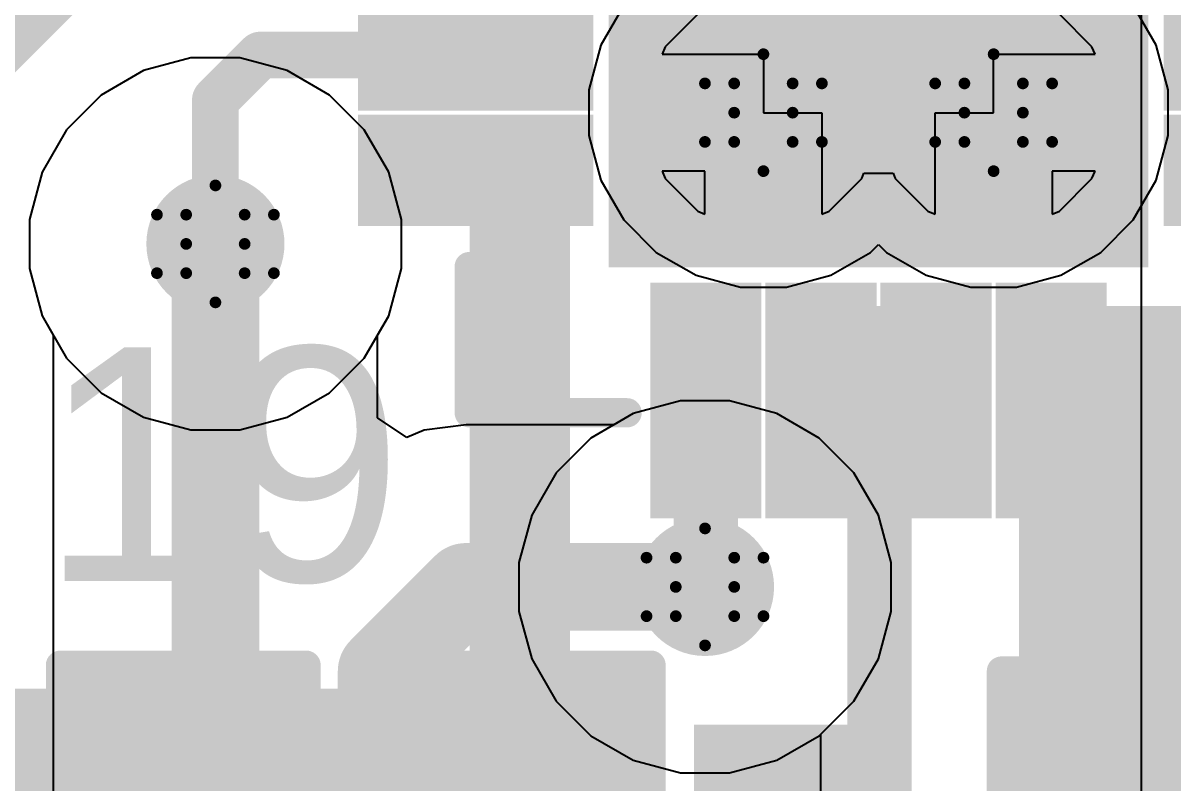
# Model space of a CAD drawing. Header units: inches. Extents: x -3 to 5437, y -3 to 5435.
# Drawn here: x 53.349 to 58.344, y 13.933 to 17.233 of the extents above; entities that cross this region are included whole.
import ezdxf

# ---------------------------------------------------------------- set-up
doc = ezdxf.new("R2010")
doc.units = ezdxf.units.IN
for name, color, linetype in [('Bottom Layer', 5, 'Continuous'), ('Bottom Solder', 6, 'Continuous'), ('Drill Drawing', 1, 'Continuous'), ('GND', 16, 'Continuous'), ('Multi-Layer', 9, 'Continuous'), ('Pad Holes', 156, 'Continuous'), ('PWR', 76, 'Continuous'), ('Top Layer', 1, 'Continuous'), ('Top Overlay', 2, 'Continuous'), ('Top Paste', 8, 'Continuous'), ('Top Solder', 216, 'Continuous'), ('Via Holes', 16, 'Continuous')]:
    doc.layers.add(name, color=color, linetype=linetype)
doc.styles.add('Arial', font='', dxfattribs={"height": 0.2})
doc.styles.get('Arial').set_extended_font_data('Arial')

# ---------------------------------------------------------------- blocks, each defined once
blk = doc.blocks.new('RES_0603_157')
at = {"layer": 'Top Layer'}
for points in [[(-0.381, 0.4445), (-0.381, -0.4445), (-1.143, -0.4445), (-1.143, 0.4445)], [(1.143, 0.4445), (1.143, -0.4445), (0.381, -0.4445), (0.381, 0.4445)]]:
    blk.add_hatch(color=1, dxfattribs=at).paths.add_polyline_path(points)
at = {"layer": 'Top Paste'}
for points in [[(-0.381, 0.4445), (-0.381, -0.4445), (-1.143, -0.4445), (-1.143, 0.4445)], [(1.143, 0.4445), (1.143, -0.4445), (0.381, -0.4445), (0.381, 0.4445)]]:
    blk.add_hatch(color=8, dxfattribs=at).paths.add_polyline_path(points)
at = {"layer": 'Top Solder'}
for points in [[(-0.2794, 0.5461), (-0.2794, -0.5461), (-1.2446, -0.5461), (-1.2446, 0.5461)], [(1.2446, 0.5461), (1.2446, -0.5461), (0.2794, -0.5461), (0.2794, 0.5461)]]:
    blk.add_hatch(color=216, dxfattribs=at).paths.add_polyline_path(points)
at = {"layer": 'Top Overlay'}
for points in [[(1.2446, 0.5334, 0.127, 0.127, 0), (-1.2446, 0.5334, 0.127, 0.127, 0)], [(-1.2446, -0.5334, 0.127, 0.127, 0), (-1.2446, 0.5334, 0.127, 0.127, 0)], [(1.2446, -0.5334, 0.127, 0.127, 0), (1.2446, 0.5334, 0.127, 0.127, 0)], [(1.2446, -0.5334, 0.127, 0.127, 0), (-1.2446, -0.5334, 0.127, 0.127, 0)]]:
    blk.add_lwpolyline(points, format="xyseb", dxfattribs=at)
for points in [[(-1.27635, 0.5334, 0.0635, 0.0635, 1), (-1.21285, 0.5334, 0.0635, 0.0635, 1)], [(-1.27635, 0.5334, 0.0635, 0.0635, 1), (-1.21285, 0.5334, 0.0635, 0.0635, 1)], [(1.21285, 0.5334, 0.0635, 0.0635, 1), (1.27635, 0.5334, 0.0635, 0.0635, 1)], [(1.21285, 0.5334, 0.0635, 0.0635, 1), (1.27635, 0.5334, 0.0635, 0.0635, 1)], [(-1.27635, -0.5334, 0.0635, 0.0635, 1), (-1.21285, -0.5334, 0.0635, 0.0635, 1)], [(-1.27635, -0.5334, 0.0635, 0.0635, 1), (-1.21285, -0.5334, 0.0635, 0.0635, 1)], [(1.21285, -0.5334, 0.0635, 0.0635, 1), (1.27635, -0.5334, 0.0635, 0.0635, 1)], [(1.21285, -0.5334, 0.0635, 0.0635, 1), (1.27635, -0.5334, 0.0635, 0.0635, 1)]]:
    blk.add_lwpolyline(points, format="xyseb", close=True, dxfattribs=at)
blk = doc.blocks.new('RES_0603_158')
at = {"layer": 'Top Layer'}
for points in [[(-0.381, 0.4445), (-0.381, -0.4445), (-1.143, -0.4445), (-1.143, 0.4445)], [(1.143, 0.4445), (1.143, -0.4445), (0.381, -0.4445), (0.381, 0.4445)]]:
    blk.add_hatch(color=1, dxfattribs=at).paths.add_polyline_path(points)
at = {"layer": 'Top Paste'}
for points in [[(-0.381, 0.4445), (-0.381, -0.4445), (-1.143, -0.4445), (-1.143, 0.4445)], [(1.143, 0.4445), (1.143, -0.4445), (0.381, -0.4445), (0.381, 0.4445)]]:
    blk.add_hatch(color=8, dxfattribs=at).paths.add_polyline_path(points)
at = {"layer": 'Top Solder'}
for points in [[(-0.2794, 0.5461), (-0.2794, -0.5461), (-1.2446, -0.5461), (-1.2446, 0.5461)], [(1.2446, 0.5461), (1.2446, -0.5461), (0.2794, -0.5461), (0.2794, 0.5461)]]:
    blk.add_hatch(color=216, dxfattribs=at).paths.add_polyline_path(points)
at = {"layer": 'Top Overlay'}
for points in [[(-1.2446, -0.5334, 0.127, 0.127, 0), (-1.2446, 0.5334, 0.127, 0.127, 0)], [(1.2446, 0.5334, 0.127, 0.127, 0), (-1.2446, 0.5334, 0.127, 0.127, 0)], [(1.2446, -0.5334, 0.127, 0.127, 0), (1.2446, 0.5334, 0.127, 0.127, 0)], [(1.2446, -0.5334, 0.127, 0.127, 0), (-1.2446, -0.5334, 0.127, 0.127, 0)]]:
    blk.add_lwpolyline(points, format="xyseb", dxfattribs=at)
for points in [[(-1.27635, 0.5334, 0.0635, 0.0635, 1), (-1.21285, 0.5334, 0.0635, 0.0635, 1)], [(-1.27635, 0.5334, 0.0635, 0.0635, 1), (-1.21285, 0.5334, 0.0635, 0.0635, 1)], [(1.21285, 0.5334, 0.0635, 0.0635, 1), (1.27635, 0.5334, 0.0635, 0.0635, 1)], [(1.21285, 0.5334, 0.0635, 0.0635, 1), (1.27635, 0.5334, 0.0635, 0.0635, 1)], [(-1.27635, -0.5334, 0.0635, 0.0635, 1), (-1.21285, -0.5334, 0.0635, 0.0635, 1)], [(-1.27635, -0.5334, 0.0635, 0.0635, 1), (-1.21285, -0.5334, 0.0635, 0.0635, 1)], [(1.21285, -0.5334, 0.0635, 0.0635, 1), (1.27635, -0.5334, 0.0635, 0.0635, 1)], [(1.21285, -0.5334, 0.0635, 0.0635, 1), (1.27635, -0.5334, 0.0635, 0.0635, 1)]]:
    blk.add_lwpolyline(points, format="xyseb", close=True, dxfattribs=at)
blk = doc.blocks.new('QFN_16_EP_3_6_3_6__172')
at = {"layer": 'Bottom Layer'}
h = blk.add_hatch(color=5, dxfattribs=at)
edge = h.paths.add_edge_path()
edge.add_arc((-0.5, 0.5), 0.25, 0, 360)
h = blk.add_hatch(color=5, dxfattribs=at)
edge = h.paths.add_edge_path()
edge.add_arc((0.5, 0.5), 0.25, 0, 360)
h = blk.add_hatch(color=5, dxfattribs=at)
edge = h.paths.add_edge_path()
edge.add_arc((-0.5, -0.5), 0.25, 0, 360)
h = blk.add_hatch(color=5, dxfattribs=at)
edge = h.paths.add_edge_path()
edge.add_arc((0.5, -0.5), 0.25, 0, 360)
at = {"layer": 'Bottom Solder'}
h = blk.add_hatch(color=6, dxfattribs=at)
edge = h.paths.add_edge_path()
edge.add_arc((-0.5, 0.5), 0.3516, 0, 360)
h = blk.add_hatch(color=6, dxfattribs=at)
edge = h.paths.add_edge_path()
edge.add_arc((0.5, 0.5), 0.3516, 0, 360)
h = blk.add_hatch(color=6, dxfattribs=at)
edge = h.paths.add_edge_path()
edge.add_arc((-0.5, -0.5), 0.3516, 0, 360)
h = blk.add_hatch(color=6, dxfattribs=at)
edge = h.paths.add_edge_path()
edge.add_arc((0.5, -0.5), 0.3516, 0, 360)
at = {"layer": 'GND'}
h = blk.add_hatch(color=16, dxfattribs=at)
edge = h.paths.add_edge_path()
edge.add_arc((-0.5, 0.5), 0.25, 0, 360)
h = blk.add_hatch(color=16, dxfattribs=at)
edge = h.paths.add_edge_path()
edge.add_arc((0.5, 0.5), 0.25, 0, 360)
h = blk.add_hatch(color=16, dxfattribs=at)
edge = h.paths.add_edge_path()
edge.add_arc((-0.5, -0.5), 0.25, 0, 360)
h = blk.add_hatch(color=16, dxfattribs=at)
edge = h.paths.add_edge_path()
edge.add_arc((0.5, -0.5), 0.25, 0, 360)
at = {"layer": 'Multi-Layer'}
h = blk.add_hatch(color=9, dxfattribs=at)
edge = h.paths.add_edge_path()
edge.add_arc((-0.5, 0.5), 0.25, 0, 360)
h = blk.add_hatch(color=9, dxfattribs=at)
edge = h.paths.add_edge_path()
edge.add_arc((0.5, 0.5), 0.25, 0, 360)
h = blk.add_hatch(color=9, dxfattribs=at)
edge = h.paths.add_edge_path()
edge.add_arc((-0.5, -0.5), 0.25, 0, 360)
h = blk.add_hatch(color=9, dxfattribs=at)
edge = h.paths.add_edge_path()
edge.add_arc((0.5, -0.5), 0.25, 0, 360)
at = {"layer": 'Pad Holes'}
h = blk.add_hatch(color=7, dxfattribs=at)
edge = h.paths.add_edge_path()
edge.add_arc((-0.5, 0.5), 0.15, 0, 360)
h = blk.add_hatch(color=7, dxfattribs=at)
edge = h.paths.add_edge_path()
edge.add_arc((0.5, 0.5), 0.15, 0, 360)
h = blk.add_hatch(color=7, dxfattribs=at)
edge = h.paths.add_edge_path()
edge.add_arc((-0.5, -0.5), 0.15, 0, 360)
h = blk.add_hatch(color=7, dxfattribs=at)
edge = h.paths.add_edge_path()
edge.add_arc((0.5, -0.5), 0.15, 0, 360)
at = {"layer": 'PWR'}
h = blk.add_hatch(color=76, dxfattribs=at)
edge = h.paths.add_edge_path()
edge.add_arc((-0.5, 0.5), 0.25, 0, 360)
h = blk.add_hatch(color=76, dxfattribs=at)
edge = h.paths.add_edge_path()
edge.add_arc((0.5, 0.5), 0.25, 0, 360)
h = blk.add_hatch(color=76, dxfattribs=at)
edge = h.paths.add_edge_path()
edge.add_arc((-0.5, -0.5), 0.25, 0, 360)
h = blk.add_hatch(color=76, dxfattribs=at)
edge = h.paths.add_edge_path()
edge.add_arc((0.5, -0.5), 0.25, 0, 360)
at = {"layer": 'Top Layer'}
for points in [[(-0.89, 1.34), (-0.89, 2.16), (-0.61, 2.16), (-0.61, 1.34)], [(-0.39, 1.34), (-0.39, 2.16), (-0.11, 2.16), (-0.11, 1.34)], [(0.11, 1.34), (0.11, 2.16), (0.39, 2.16), (0.39, 1.34)], [(0.61, 1.34), (0.61, 2.16), (0.89, 2.16), (0.89, 1.34)], [(-1.07, -1.07), (-1.07, 1.07), (1.07, 1.07), (1.07, -1.07)], [(-2.16, 0.89), (-1.34, 0.89), (-1.34, 0.61), (-2.16, 0.61)], [(1.34, 0.89), (2.16, 0.89), (2.16, 0.61), (1.34, 0.61)], [(-2.16, 0.39), (-1.34, 0.39), (-1.34, 0.11), (-2.16, 0.11)], [(1.34, 0.39), (2.16, 0.39), (2.16, 0.11), (1.34, 0.11)], [(-2.16, -0.11), (-1.34, -0.11), (-1.34, -0.39), (-2.16, -0.39)], [(1.34, -0.11), (2.16, -0.11), (2.16, -0.39), (1.34, -0.39)], [(-2.16, -0.61), (-1.34, -0.61), (-1.34, -0.89), (-2.16, -0.89)], [(1.34, -0.61), (2.16, -0.61), (2.16, -0.89), (1.34, -0.89)], [(-0.61, -1.34), (-0.61, -2.16), (-0.89, -2.16), (-0.89, -1.34)], [(-0.11, -1.34), (-0.11, -2.16), (-0.39, -2.16), (-0.39, -1.34)], [(0.39, -1.34), (0.39, -2.16), (0.11, -2.16), (0.11, -1.34)], [(0.89, -1.34), (0.89, -2.16), (0.61, -2.16), (0.61, -1.34)]]:
    blk.add_hatch(color=1, dxfattribs=at).paths.add_polyline_path(points)
h = blk.add_hatch(color=1, dxfattribs=at)
edge = h.paths.add_edge_path()
edge.add_arc((-0.5, 0.5), 0.25, 0, 360)
h = blk.add_hatch(color=1, dxfattribs=at)
edge = h.paths.add_edge_path()
edge.add_arc((0.5, 0.5), 0.25, 0, 360)
h = blk.add_hatch(color=1, dxfattribs=at)
edge = h.paths.add_edge_path()
edge.add_arc((-0.5, -0.5), 0.25, 0, 360)
h = blk.add_hatch(color=1, dxfattribs=at)
edge = h.paths.add_edge_path()
edge.add_arc((0.5, -0.5), 0.25, 0, 360)
at = {"layer": 'Top Paste'}
for points in [[(-0.89, 1.34), (-0.89, 2.16), (-0.61, 2.16), (-0.61, 1.34)], [(-0.39, 1.34), (-0.39, 2.16), (-0.11, 2.16), (-0.11, 1.34)], [(0.11, 1.34), (0.11, 2.16), (0.39, 2.16), (0.39, 1.34)], [(0.61, 1.34), (0.61, 2.16), (0.89, 2.16), (0.89, 1.34)], [(-1.07, -1.07), (-1.07, 1.07), (1.07, 1.07), (1.07, -1.07)], [(-2.16, 0.89), (-1.34, 0.89), (-1.34, 0.61), (-2.16, 0.61)], [(1.34, 0.89), (2.16, 0.89), (2.16, 0.61), (1.34, 0.61)], [(-2.16, 0.39), (-1.34, 0.39), (-1.34, 0.11), (-2.16, 0.11)], [(1.34, 0.39), (2.16, 0.39), (2.16, 0.11), (1.34, 0.11)], [(-2.16, -0.11), (-1.34, -0.11), (-1.34, -0.39), (-2.16, -0.39)], [(1.34, -0.11), (2.16, -0.11), (2.16, -0.39), (1.34, -0.39)], [(-2.16, -0.61), (-1.34, -0.61), (-1.34, -0.89), (-2.16, -0.89)], [(1.34, -0.61), (2.16, -0.61), (2.16, -0.89), (1.34, -0.89)], [(-0.61, -1.34), (-0.61, -2.16), (-0.89, -2.16), (-0.89, -1.34)], [(-0.11, -1.34), (-0.11, -2.16), (-0.39, -2.16), (-0.39, -1.34)], [(0.39, -1.34), (0.39, -2.16), (0.11, -2.16), (0.11, -1.34)], [(0.89, -1.34), (0.89, -2.16), (0.61, -2.16), (0.61, -1.34)]]:
    blk.add_hatch(color=8, dxfattribs=at).paths.add_polyline_path(points)
at = {"layer": 'Top Solder'}
for points in [[(-0.9916, 1.2384), (-0.9916, 2.2616), (-0.5084, 2.2616), (-0.5084, 1.2384)], [(-0.4916, 1.2384), (-0.4916, 2.2616), (-0.0084, 2.2616), (-0.0084, 1.2384)], [(0.0084, 1.2384), (0.0084, 2.2616), (0.4916, 2.2616), (0.4916, 1.2384)], [(0.5084, 1.2384), (0.5084, 2.2616), (0.9916, 2.2616), (0.9916, 1.2384)], [(-1.1716, -1.1716), (-1.1716, 1.1716), (1.1716, 1.1716), (1.1716, -1.1716)], [(-2.2616, 0.9916), (-1.2384, 0.9916), (-1.2384, 0.5084), (-2.2616, 0.5084)], [(1.2384, 0.9916), (2.2616, 0.9916), (2.2616, 0.5084), (1.2384, 0.5084)], [(-2.2616, 0.4916), (-1.2384, 0.4916), (-1.2384, 0.0084), (-2.2616, 0.0084)], [(1.2384, 0.4916), (2.2616, 0.4916), (2.2616, 0.0084), (1.2384, 0.0084)], [(-2.2616, -0.0084), (-1.2384, -0.0084), (-1.2384, -0.4916), (-2.2616, -0.4916)], [(1.2384, -0.0084), (2.2616, -0.0084), (2.2616, -0.4916), (1.2384, -0.4916)], [(-2.2616, -0.5084), (-1.2384, -0.5084), (-1.2384, -0.9916), (-2.2616, -0.9916)], [(1.2384, -0.5084), (2.2616, -0.5084), (2.2616, -0.9916), (1.2384, -0.9916)], [(-0.5084, -1.2384), (-0.5084, -2.2616), (-0.9916, -2.2616), (-0.9916, -1.2384)], [(-0.0084, -1.2384), (-0.0084, -2.2616), (-0.4916, -2.2616), (-0.4916, -1.2384)], [(0.4916, -1.2384), (0.4916, -2.2616), (0.0084, -2.2616), (0.0084, -1.2384)], [(0.9916, -1.2384), (0.9916, -2.2616), (0.5084, -2.2616), (0.5084, -1.2384)]]:
    blk.add_hatch(color=216, dxfattribs=at).paths.add_polyline_path(points)
h = blk.add_hatch(color=216, dxfattribs=at)
edge = h.paths.add_edge_path()
edge.add_arc((-0.5, 0.5), 0.3516, 0, 360)
h = blk.add_hatch(color=216, dxfattribs=at)
edge = h.paths.add_edge_path()
edge.add_arc((0.5, 0.5), 0.3516, 0, 360)
h = blk.add_hatch(color=216, dxfattribs=at)
edge = h.paths.add_edge_path()
edge.add_arc((-0.5, -0.5), 0.3516, 0, 360)
h = blk.add_hatch(color=216, dxfattribs=at)
edge = h.paths.add_edge_path()
edge.add_arc((0.5, -0.5), 0.3516, 0, 360)
at = {"layer": 'Top Overlay'}
for points in [[(-1.778, 1.1684, 0.127, 0.127, 0), (-1.778, 1.8034, 0.127, 0.127, 0)], [(-1.778, 1.8034, 0.127, 0.127, 0), (-1.0922, 1.8034, 0.127, 0.127, 0)], [(1.0922, 1.8034, 0.127, 0.127, 0), (1.778, 1.8034, 0.127, 0.127, 0)], [(1.778, 1.1684, 0.127, 0.127, 0), (1.778, 1.8034, 0.127, 0.127, 0)], [(-2.3992, 0.8474, 0.127, 0.127, 0), (-2.323, 0.7712, 0.127, 0.127, 0)], [(-2.3992, 0.695, 0.127, 0.127, 0), (-2.3992, 0.8474, 0.127, 0.127, 0)], [(-2.3992, 0.695, 0.127, 0.127, 0), (-2.323, 0.7712, 0.127, 0.127, 0)], [(-1.778, -1.8034, 0.127, 0.127, 0), (-1.778, -1.1684, 0.127, 0.127, 0)], [(1.778, -1.8034, 0.127, 0.127, 0), (1.778, -1.1684, 0.127, 0.127, 0)], [(-1.778, -1.8034, 0.127, 0.127, 0), (-1.0922, -1.8034, 0.127, 0.127, 0)], [(1.0922, -1.8034, 0.127, 0.127, 0), (1.778, -1.8034, 0.127, 0.127, 0)]]:
    blk.add_lwpolyline(points, format="xyseb", dxfattribs=at)
for points in [[(-1.8097, 1.8034, 0.0635, 0.0635, 1), (-1.7463, 1.8034, 0.0635, 0.0635, 1)], [(-1.8097, 1.8034, 0.0635, 0.0635, 1), (-1.7463, 1.8034, 0.0635, 0.0635, 1)], [(-1.124, 1.8034, 0.0635, 0.0635, 1), (-1.0604, 1.8034, 0.0635, 0.0635, 1)], [(1.0604, 1.8034, 0.0635, 0.0635, 1), (1.1239, 1.8034, 0.0635, 0.0635, 1)], [(1.7462, 1.8034, 0.0635, 0.0635, 1), (1.8097, 1.8034, 0.0635, 0.0635, 1)], [(1.7462, 1.8034, 0.0635, 0.0635, 1), (1.8097, 1.8034, 0.0635, 0.0635, 1)], [(-1.8097, 1.1684, 0.0635, 0.0635, 1), (-1.7463, 1.1684, 0.0635, 0.0635, 1)], [(1.7462, 1.1684, 0.0635, 0.0635, 1), (1.8097, 1.1684, 0.0635, 0.0635, 1)], [(-2.431, 0.8474, 0.0635, 0.0635, 1), (-2.3675, 0.8474, 0.0635, 0.0635, 1)], [(-2.431, 0.8474, 0.0635, 0.0635, 1), (-2.3675, 0.8474, 0.0635, 0.0635, 1)], [(-2.3548, 0.7712, 0.0635, 0.0635, 1), (-2.2913, 0.7712, 0.0635, 0.0635, 1)], [(-2.3548, 0.7712, 0.0635, 0.0635, 1), (-2.2913, 0.7712, 0.0635, 0.0635, 1)], [(-2.431, 0.695, 0.0635, 0.0635, 1), (-2.3675, 0.695, 0.0635, 0.0635, 1)], [(-2.431, 0.695, 0.0635, 0.0635, 1), (-2.3675, 0.695, 0.0635, 0.0635, 1)], [(-1.8097, -1.1684, 0.0635, 0.0635, 1), (-1.7463, -1.1684, 0.0635, 0.0635, 1)], [(1.7462, -1.1684, 0.0635, 0.0635, 1), (1.8097, -1.1684, 0.0635, 0.0635, 1)], [(-1.8097, -1.8034, 0.0635, 0.0635, 1), (-1.7463, -1.8034, 0.0635, 0.0635, 1)], [(-1.8097, -1.8034, 0.0635, 0.0635, 1), (-1.7463, -1.8034, 0.0635, 0.0635, 1)], [(-1.124, -1.8034, 0.0635, 0.0635, 1), (-1.0604, -1.8034, 0.0635, 0.0635, 1)], [(1.0604, -1.8034, 0.0635, 0.0635, 1), (1.1239, -1.8034, 0.0635, 0.0635, 1)], [(1.7462, -1.8034, 0.0635, 0.0635, 1), (1.8097, -1.8034, 0.0635, 0.0635, 1)], [(1.7462, -1.8034, 0.0635, 0.0635, 1), (1.8097, -1.8034, 0.0635, 0.0635, 1)]]:
    blk.add_lwpolyline(points, format="xyseb", close=True, dxfattribs=at)
blk = doc.blocks.new('R___0402_190')
at = {"layer": 'Top Layer'}
for points in [[(-0.6985, -0.3175), (-0.6985, 0.3175), (-0.2413, 0.3175), (-0.2413, -0.3175)], [(0.2413, -0.3175), (0.2413, 0.3175), (0.6985, 0.3175), (0.6985, -0.3175)]]:
    blk.add_hatch(color=1, dxfattribs=at).paths.add_polyline_path(points)
at = {"layer": 'Top Paste'}
for points in [[(-0.6985, -0.3175), (-0.6985, 0.3175), (-0.2413, 0.3175), (-0.2413, -0.3175)], [(0.2413, -0.3175), (0.2413, 0.3175), (0.6985, 0.3175), (0.6985, -0.3175)]]:
    blk.add_hatch(color=8, dxfattribs=at).paths.add_polyline_path(points)
at = {"layer": 'Top Solder'}
for points in [[(-0.7535, -0.3725), (-0.7535, 0.3725), (-0.1863, 0.3725), (-0.1863, -0.3725)], [(0.1863, -0.3725), (0.1863, 0.3725), (0.7535, 0.3725), (0.7535, -0.3725)]]:
    blk.add_hatch(color=216, dxfattribs=at).paths.add_polyline_path(points)
at = {"layer": 'Top Overlay'}
for points in [[(-0.7874, 0.4064, 0.127, 0.127, 0), (-0.7874, -0.4064, 0.127, 0.127, 0)], [(-0.7874, 0.4064, 0.127, 0.127, 0), (0.7874, 0.4064, 0.127, 0.127, 0)], [(0.7874, 0.4064, 0.127, 0.127, 0), (0.7874, -0.4064, 0.127, 0.127, 0)], [(-0.7874, -0.4064, 0.127, 0.127, 0), (0.7874, -0.4064, 0.127, 0.127, 0)], [(-0.8128, -0.4318, 0.00323, 0.00323, 0), (0.8128, -0.4318, 0.00323, 0.00323, 0)]]:
    blk.add_lwpolyline(points, format="xyseb", dxfattribs=at)
for points in [[(-0.8191, 0.4064, 0.0635, 0.0635, 1), (-0.7556, 0.4064, 0.0635, 0.0635, 1)], [(-0.8191, 0.4064, 0.0635, 0.0635, 1), (-0.7556, 0.4064, 0.0635, 0.0635, 1)], [(0.7556, 0.4064, 0.0635, 0.0635, 1), (0.8191, 0.4064, 0.0635, 0.0635, 1)], [(0.7556, 0.4064, 0.0635, 0.0635, 1), (0.8191, 0.4064, 0.0635, 0.0635, 1)], [(-0.8191, -0.4064, 0.0635, 0.0635, 1), (-0.7556, -0.4064, 0.0635, 0.0635, 1)], [(-0.8191, -0.4064, 0.0635, 0.0635, 1), (-0.7556, -0.4064, 0.0635, 0.0635, 1)], [(0.7556, -0.4064, 0.0635, 0.0635, 1), (0.8191, -0.4064, 0.0635, 0.0635, 1)], [(0.7556, -0.4064, 0.0635, 0.0635, 1), (0.8191, -0.4064, 0.0635, 0.0635, 1)], [(-0.8136, -0.4318, 0.00161, 0.00161, 1), (-0.812, -0.4318, 0.00161, 0.00161, 1)], [(0.812, -0.4318, 0.00161, 0.00161, 1), (0.8136, -0.4318, 0.00161, 0.00161, 1)]]:
    blk.add_lwpolyline(points, format="xyseb", close=True, dxfattribs=at)

msp = doc.modelspace()

# ---------------------------------------------------------------- hatches: boundary and pattern name
at = {"layer": 'Bottom Layer'}
msp.add_hatch(color=5, dxfattribs=at).paths.add_polyline_path([(56.0802, 16.3604), (58.1126, 16.3604), (58.1126, 18.3628), (56.0802, 18.3628)])
h = msp.add_hatch(color=5, dxfattribs=at)
edge = h.paths.add_edge_path()
edge.add_arc((54.1845, 16.2739), 0.3, 0, 360)
h = msp.add_hatch(color=5, dxfattribs=at)
edge = h.paths.add_edge_path()
edge.add_arc((56.3111, 14.7842), 0.3, 0, 360)
at = {"layer": 'Bottom Solder'}
h = msp.add_hatch(color=6, dxfattribs=at)
edge = h.paths.add_edge_path()
edge.add_arc((54.1845, 16.2739), 0.15, 0, 360)
h = msp.add_hatch(color=6, dxfattribs=at)
edge = h.paths.add_edge_path()
edge.add_arc((56.3111, 14.7842), 0.15, 0, 360)
at = {"layer": 'GND'}
h = msp.add_hatch(color=16, dxfattribs=at)
edge = h.paths.add_edge_path()
edge.add_arc((54.1845, 16.2739), 0.3, 0, 360)
h = msp.add_hatch(color=16, dxfattribs=at)
edge = h.paths.add_edge_path()
edge.add_arc((56.3111, 14.7842), 0.3, 0, 360)
at = {"layer": 'PWR'}
h = msp.add_hatch(color=76, dxfattribs=at)
edge = h.paths.add_edge_path()
edge.add_arc((54.1845, 16.2739), 0.3, 0, 360)
h = msp.add_hatch(color=76, dxfattribs=at)
edge = h.paths.add_edge_path()
edge.add_arc((56.3111, 14.7842), 0.3, 0, 360)
at = {"layer": 'Top Layer'}
for points in [[(55.2894, 13.5807), (55.7248, 13.5807), (55.7248, 16.5939), (55.2894, 16.5939)], [(56.1748, 14.7842), (56.4548, 14.7842), (56.4548, 16.0039), (56.1748, 16.0039)], [(56.8148, 15.1839), (57.3148, 15.1839), (57.3148, 16.0039), (56.8148, 16.0039)], [(56.9288, 12.8695), (57.2088, 12.8695), (57.2088, 16.0039), (56.9288, 16.0039)], [(57.6748, 14.3935), (59.8995, 14.3935), (59.8995, 16.0039), (57.6748, 16.0039)], [(57.6748, 13.8728), (59.8995, 13.8728), (59.8995, 14.7745), (57.6748, 14.7745)], [(52.2571, 13.5807), (55.7248, 13.5807), (55.7248, 14.3427), (52.2571, 14.3427)], [(56.2629, 12.8695), (57.2088, 12.8695), (57.2088, 14.1863), (56.2629, 14.1863)]]:
    msp.add_hatch(color=1, dxfattribs=at).paths.add_polyline_path(points)
h = msp.add_hatch(color=1, dxfattribs=at)
edge = h.paths.add_edge_path()
edge.add_arc((54.1845, 16.2739), 0.3, 0, 360)
h = msp.add_hatch(color=1, dxfattribs=at)
edge = h.paths.add_edge_path()
edge.add_arc((56.3111, 14.7842), 0.3, 0, 360)
at = {"layer": 'Top Solder'}
h = msp.add_hatch(color=216, dxfattribs=at)
edge = h.paths.add_edge_path()
edge.add_arc((54.1845, 16.2739), 0.15, 0, 360)
h = msp.add_hatch(color=216, dxfattribs=at)
edge = h.paths.add_edge_path()
edge.add_arc((56.3111, 14.7842), 0.15, 0, 360)
at = {"layer": 'Via Holes'}
h = msp.add_hatch(color=7, dxfattribs=at)
edge = h.paths.add_edge_path()
edge.add_arc((54.1845, 16.2739), 0.15, 0, 360)
h = msp.add_hatch(color=7, dxfattribs=at)
edge = h.paths.add_edge_path()
edge.add_arc((56.3111, 14.7842), 0.15, 0, 360)

# ---------------------------------------------------------------- linework, layer by layer
at = {"layer": 'Bottom Layer'}
for p, q in [((58.2052, 18.2299), (58.2052, 12.7641)), ((56.2793, 17.2711), (56.1375, 17.1294)), ((57.992, 17.1294), (57.8503, 17.2711)), ((56.1375, 17.1294), (56.1245, 17.0979)), ((56.1245, 17.0979), (56.5648, 17.0979)), ((56.5648, 17.0979), (56.5648, 16.8439)), ((57.5648, 16.8439), (57.5648, 17.0979)), ((57.5648, 17.0979), (58.0051, 17.0979)), ((58.0051, 17.0979), (57.992, 17.1294)), ((54.0781, 17.0819), (53.8726, 17.0268)), ((54.2908, 17.0819), (54.0781, 17.0819)), ((54.4964, 17.0268), (54.2908, 17.0819)), ((53.8726, 17.0268), (53.6884, 16.9204)), ((54.6806, 16.9204), (54.4964, 17.0268)), ((53.6884, 16.9204), (53.5379, 16.77)), ((54.831, 16.77), (54.6806, 16.9204)), ((56.5648, 16.8439), (56.8188, 16.8439)), ((56.8188, 16.8439), (56.8188, 16.4036)), ((57.3108, 16.4036), (57.3108, 16.8439)), ((57.3108, 16.8439), (57.5648, 16.8439)), ((53.5379, 16.77), (53.4315, 16.5858)), ((54.9374, 16.5858), (54.831, 16.77)), ((53.4315, 16.5858), (53.3765, 16.3803)), ((54.9925, 16.3803), (54.9374, 16.5858)), ((56.3108, 16.5899), (56.1245, 16.5899)), ((56.1245, 16.5899), (56.1375, 16.5584)), ((56.3108, 16.4036), (56.3108, 16.5899)), ((58.0051, 16.5899), (57.8188, 16.5899)), ((57.8188, 16.5899), (57.8188, 16.4036)), ((57.992, 16.5584), (58.0051, 16.5899)), ((56.1375, 16.5584), (56.2793, 16.4166)), ((56.8503, 16.4166), (56.992, 16.5584)), ((56.992, 16.5584), (57.0013, 16.5807)), ((57.0013, 16.5807), (57.1283, 16.5807)), ((57.1283, 16.5807), (57.1375, 16.5584)), ((57.1375, 16.5584), (57.2793, 16.4166)), ((57.8503, 16.4166), (57.992, 16.5584)), ((56.2793, 16.4166), (56.3108, 16.4036)), ((56.8188, 16.4036), (56.8503, 16.4166)), ((57.2793, 16.4166), (57.3108, 16.4036)), ((57.8188, 16.4036), (57.8503, 16.4166)), ((53.3765, 16.3803), (53.3765, 16.1675)), ((54.9925, 16.1675), (54.9925, 16.3803)), ((53.3765, 16.1675), (53.4315, 15.962)), ((54.9374, 15.962), (54.9925, 16.1675)), ((53.4315, 15.962), (53.4799, 15.8782)), ((54.889, 15.8782), (54.9374, 15.962)), ((53.4799, 15.8782), (53.4799, 11.3547)), ((54.889, 15.5186), (54.889, 15.8782)), ((56.2048, 15.5922), (55.9993, 15.5371)), ((56.4175, 15.5922), (56.2048, 15.5922)), ((56.623, 15.5371), (56.4175, 15.5922)), ((55.9993, 15.5371), (55.9154, 15.4887)), ((56.8073, 15.4308), (56.623, 15.5371)), ((55.016, 15.4338), (54.889, 15.5186)), ((55.2731, 15.4887), (55.0907, 15.4647)), ((55.9154, 15.4887), (55.2731, 15.4887)), ((55.0907, 15.4647), (55.016, 15.4338)), ((56.9577, 15.2803), (56.8073, 15.4308)), ((57.0641, 15.0961), (56.9577, 15.2803)), ((57.1191, 14.8906), (57.0641, 15.0961)), ((57.1191, 14.6778), (57.1191, 14.8906)), ((57.0641, 14.4723), (57.1191, 14.6778)), ((56.9577, 14.2881), (57.0641, 14.4723)), ((56.8148, 14.1451), (56.9577, 14.2881)), ((56.8148, 12.7641), (56.8148, 14.1451))]:
    msp.add_line(p, q, dxfattribs=at)
for points in [[(54.1845, 10.6119, 0.381, 0.381, 0), (54.1845, 16.2739, 0.381, 0.381, 0)], [(54.9065, 14.4176, 0.381, 0.381, 0), (55.2731, 14.7842, 0.381, 0.381, 0)], [(55.2731, 14.7842, 0.381, 0.381, 0), (56.3111, 14.7842, 0.381, 0.381, 0)], [(54.9065, 10.3017, 0.381, 0.381, 0), (54.9065, 14.4176, 0.381, 0.381, 0)]]:
    msp.add_lwpolyline(points, format="xyseb", dxfattribs=at)
for points in [[(54.0892, 16.2739, 0.1905, 0.1905, 1), (54.2797, 16.2739, 0.1905, 0.1905, 1)], [(55.1778, 14.7842, 0.1905, 0.1905, 1), (55.3683, 14.7842, 0.1905, 0.1905, 1)], [(55.1778, 14.7842, 0.1905, 0.1905, 1), (55.3683, 14.7842, 0.1905, 0.1905, 1)], [(56.2159, 14.7842, 0.1905, 0.1905, 1), (56.4064, 14.7842, 0.1905, 0.1905, 1)], [(54.8113, 14.4176, 0.1905, 0.1905, 1), (55.0018, 14.4176, 0.1905, 0.1905, 1)], [(54.8113, 14.4176, 0.1905, 0.1905, 1), (55.0018, 14.4176, 0.1905, 0.1905, 1)]]:
    msp.add_lwpolyline(points, format="xyseb", close=True, dxfattribs=at)
at = {"layer": 'Drill Drawing'}
for points in [[(56.4378, 16.9709, 0.0508, 0.0508, 0), (56.5648, 17.0979, 0.0508, 0.0508, 0)], [(56.5648, 17.0979, 0.0508, 0.0508, 0), (56.6918, 16.9709, 0.0508, 0.0508, 0)], [(57.4378, 16.9709, 0.0508, 0.0508, 0), (57.5648, 17.0979, 0.0508, 0.0508, 0)], [(57.5648, 17.0979, 0.0508, 0.0508, 0), (57.6918, 16.9709, 0.0508, 0.0508, 0)], [(56.3108, 16.9709, 0.0508, 0.0508, 0), (56.4378, 16.8439, 0.0508, 0.0508, 0)], [(56.3108, 16.9709, 0.0508, 0.0508, 0), (56.4378, 16.9709, 0.0508, 0.0508, 0)], [(56.6918, 16.9709, 0.0508, 0.0508, 0), (56.8188, 16.9709, 0.0508, 0.0508, 0)], [(56.6918, 16.8439, 0.0508, 0.0508, 0), (56.8188, 16.9709, 0.0508, 0.0508, 0)], [(57.3108, 16.9709, 0.0508, 0.0508, 0), (57.4378, 16.8439, 0.0508, 0.0508, 0)], [(57.3108, 16.9709, 0.0508, 0.0508, 0), (57.4378, 16.9709, 0.0508, 0.0508, 0)], [(57.6918, 16.9709, 0.0508, 0.0508, 0), (57.8188, 16.9709, 0.0508, 0.0508, 0)], [(57.6918, 16.8439, 0.0508, 0.0508, 0), (57.8188, 16.9709, 0.0508, 0.0508, 0)], [(56.3108, 16.7169, 0.0508, 0.0508, 0), (56.4378, 16.8439, 0.0508, 0.0508, 0)], [(56.6918, 16.8439, 0.0508, 0.0508, 0), (56.8188, 16.7169, 0.0508, 0.0508, 0)], [(57.3108, 16.7169, 0.0508, 0.0508, 0), (57.4378, 16.8439, 0.0508, 0.0508, 0)], [(57.6918, 16.8439, 0.0508, 0.0508, 0), (57.8188, 16.7169, 0.0508, 0.0508, 0)], [(56.3108, 16.7169, 0.0508, 0.0508, 0), (56.4378, 16.7169, 0.0508, 0.0508, 0)], [(56.4378, 16.7169, 0.0508, 0.0508, 0), (56.5648, 16.5899, 0.0508, 0.0508, 0)], [(56.5648, 16.5899, 0.0508, 0.0508, 0), (56.6918, 16.7169, 0.0508, 0.0508, 0)], [(56.6918, 16.7169, 0.0508, 0.0508, 0), (56.8188, 16.7169, 0.0508, 0.0508, 0)], [(57.3108, 16.7169, 0.0508, 0.0508, 0), (57.4378, 16.7169, 0.0508, 0.0508, 0)], [(57.4378, 16.7169, 0.0508, 0.0508, 0), (57.5648, 16.5899, 0.0508, 0.0508, 0)], [(57.5648, 16.5899, 0.0508, 0.0508, 0), (57.6918, 16.7169, 0.0508, 0.0508, 0)], [(57.6918, 16.7169, 0.0508, 0.0508, 0), (57.8188, 16.7169, 0.0508, 0.0508, 0)], [(54.0575, 16.4009, 0.0508, 0.0508, 0), (54.1845, 16.5279, 0.0508, 0.0508, 0)], [(54.1845, 16.5279, 0.0508, 0.0508, 0), (54.3115, 16.4009, 0.0508, 0.0508, 0)], [(53.9305, 16.4009, 0.0508, 0.0508, 0), (54.0575, 16.2739, 0.0508, 0.0508, 0)], [(53.9305, 16.4009, 0.0508, 0.0508, 0), (54.0575, 16.4009, 0.0508, 0.0508, 0)], [(54.3115, 16.4009, 0.0508, 0.0508, 0), (54.4385, 16.4009, 0.0508, 0.0508, 0)], [(54.3115, 16.2739, 0.0508, 0.0508, 0), (54.4385, 16.4009, 0.0508, 0.0508, 0)], [(53.9305, 16.1469, 0.0508, 0.0508, 0), (54.0575, 16.2739, 0.0508, 0.0508, 0)], [(54.3115, 16.2739, 0.0508, 0.0508, 0), (54.4385, 16.1469, 0.0508, 0.0508, 0)], [(53.9305, 16.1469, 0.0508, 0.0508, 0), (54.0575, 16.1469, 0.0508, 0.0508, 0)], [(54.0575, 16.1469, 0.0508, 0.0508, 0), (54.1845, 16.0199, 0.0508, 0.0508, 0)], [(54.1845, 16.0199, 0.0508, 0.0508, 0), (54.3115, 16.1469, 0.0508, 0.0508, 0)], [(54.3115, 16.1469, 0.0508, 0.0508, 0), (54.4385, 16.1469, 0.0508, 0.0508, 0)], [(56.1841, 14.9112, 0.0508, 0.0508, 0), (56.3111, 15.0382, 0.0508, 0.0508, 0)], [(56.3111, 15.0382, 0.0508, 0.0508, 0), (56.4381, 14.9112, 0.0508, 0.0508, 0)], [(56.0571, 14.9112, 0.0508, 0.0508, 0), (56.1841, 14.7842, 0.0508, 0.0508, 0)], [(56.0571, 14.9112, 0.0508, 0.0508, 0), (56.1841, 14.9112, 0.0508, 0.0508, 0)], [(56.4381, 14.9112, 0.0508, 0.0508, 0), (56.5651, 14.9112, 0.0508, 0.0508, 0)], [(56.4381, 14.7842, 0.0508, 0.0508, 0), (56.5651, 14.9112, 0.0508, 0.0508, 0)], [(56.0571, 14.6572, 0.0508, 0.0508, 0), (56.1841, 14.7842, 0.0508, 0.0508, 0)], [(56.4381, 14.7842, 0.0508, 0.0508, 0), (56.5651, 14.6572, 0.0508, 0.0508, 0)], [(56.0571, 14.6572, 0.0508, 0.0508, 0), (56.1841, 14.6572, 0.0508, 0.0508, 0)], [(56.1841, 14.6572, 0.0508, 0.0508, 0), (56.3111, 14.5302, 0.0508, 0.0508, 0)], [(56.3111, 14.5302, 0.0508, 0.0508, 0), (56.4381, 14.6572, 0.0508, 0.0508, 0)], [(56.4381, 14.6572, 0.0508, 0.0508, 0), (56.5651, 14.6572, 0.0508, 0.0508, 0)]]:
    msp.add_lwpolyline(points, format="xyseb", dxfattribs=at)
for points in [[(56.5521, 17.0979, 0.0254, 0.0254, 1), (56.5775, 17.0979, 0.0254, 0.0254, 1)], [(56.5521, 17.0979, 0.0254, 0.0254, 1), (56.5775, 17.0979, 0.0254, 0.0254, 1)], [(57.5521, 17.0979, 0.0254, 0.0254, 1), (57.5775, 17.0979, 0.0254, 0.0254, 1)], [(57.5521, 17.0979, 0.0254, 0.0254, 1), (57.5775, 17.0979, 0.0254, 0.0254, 1)], [(56.2981, 16.9709, 0.0254, 0.0254, 1), (56.3235, 16.9709, 0.0254, 0.0254, 1)], [(56.2981, 16.9709, 0.0254, 0.0254, 1), (56.3235, 16.9709, 0.0254, 0.0254, 1)], [(56.4251, 16.9709, 0.0254, 0.0254, 1), (56.4505, 16.9709, 0.0254, 0.0254, 1)], [(56.4251, 16.9709, 0.0254, 0.0254, 1), (56.4505, 16.9709, 0.0254, 0.0254, 1)], [(56.6791, 16.9709, 0.0254, 0.0254, 1), (56.7045, 16.9709, 0.0254, 0.0254, 1)], [(56.6791, 16.9709, 0.0254, 0.0254, 1), (56.7045, 16.9709, 0.0254, 0.0254, 1)], [(56.8061, 16.9709, 0.0254, 0.0254, 1), (56.8315, 16.9709, 0.0254, 0.0254, 1)], [(56.8061, 16.9709, 0.0254, 0.0254, 1), (56.8315, 16.9709, 0.0254, 0.0254, 1)], [(57.2981, 16.9709, 0.0254, 0.0254, 1), (57.3235, 16.9709, 0.0254, 0.0254, 1)], [(57.2981, 16.9709, 0.0254, 0.0254, 1), (57.3235, 16.9709, 0.0254, 0.0254, 1)], [(57.4251, 16.9709, 0.0254, 0.0254, 1), (57.4505, 16.9709, 0.0254, 0.0254, 1)], [(57.4251, 16.9709, 0.0254, 0.0254, 1), (57.4505, 16.9709, 0.0254, 0.0254, 1)], [(57.6791, 16.9709, 0.0254, 0.0254, 1), (57.7045, 16.9709, 0.0254, 0.0254, 1)], [(57.6791, 16.9709, 0.0254, 0.0254, 1), (57.7045, 16.9709, 0.0254, 0.0254, 1)], [(57.8061, 16.9709, 0.0254, 0.0254, 1), (57.8315, 16.9709, 0.0254, 0.0254, 1)], [(57.8061, 16.9709, 0.0254, 0.0254, 1), (57.8315, 16.9709, 0.0254, 0.0254, 1)], [(56.4251, 16.8439, 0.0254, 0.0254, 1), (56.4505, 16.8439, 0.0254, 0.0254, 1)], [(56.4251, 16.8439, 0.0254, 0.0254, 1), (56.4505, 16.8439, 0.0254, 0.0254, 1)], [(56.6791, 16.8439, 0.0254, 0.0254, 1), (56.7045, 16.8439, 0.0254, 0.0254, 1)], [(56.6791, 16.8439, 0.0254, 0.0254, 1), (56.7045, 16.8439, 0.0254, 0.0254, 1)], [(57.4251, 16.8439, 0.0254, 0.0254, 1), (57.4505, 16.8439, 0.0254, 0.0254, 1)], [(57.4251, 16.8439, 0.0254, 0.0254, 1), (57.4505, 16.8439, 0.0254, 0.0254, 1)], [(57.6791, 16.8439, 0.0254, 0.0254, 1), (57.7045, 16.8439, 0.0254, 0.0254, 1)], [(57.6791, 16.8439, 0.0254, 0.0254, 1), (57.7045, 16.8439, 0.0254, 0.0254, 1)], [(56.2981, 16.7169, 0.0254, 0.0254, 1), (56.3235, 16.7169, 0.0254, 0.0254, 1)], [(56.2981, 16.7169, 0.0254, 0.0254, 1), (56.3235, 16.7169, 0.0254, 0.0254, 1)], [(56.4251, 16.7169, 0.0254, 0.0254, 1), (56.4505, 16.7169, 0.0254, 0.0254, 1)], [(56.4251, 16.7169, 0.0254, 0.0254, 1), (56.4505, 16.7169, 0.0254, 0.0254, 1)], [(56.6791, 16.7169, 0.0254, 0.0254, 1), (56.7045, 16.7169, 0.0254, 0.0254, 1)], [(56.6791, 16.7169, 0.0254, 0.0254, 1), (56.7045, 16.7169, 0.0254, 0.0254, 1)], [(56.8061, 16.7169, 0.0254, 0.0254, 1), (56.8315, 16.7169, 0.0254, 0.0254, 1)], [(56.8061, 16.7169, 0.0254, 0.0254, 1), (56.8315, 16.7169, 0.0254, 0.0254, 1)], [(57.2981, 16.7169, 0.0254, 0.0254, 1), (57.3235, 16.7169, 0.0254, 0.0254, 1)], [(57.2981, 16.7169, 0.0254, 0.0254, 1), (57.3235, 16.7169, 0.0254, 0.0254, 1)], [(57.4251, 16.7169, 0.0254, 0.0254, 1), (57.4505, 16.7169, 0.0254, 0.0254, 1)], [(57.4251, 16.7169, 0.0254, 0.0254, 1), (57.4505, 16.7169, 0.0254, 0.0254, 1)], [(57.6791, 16.7169, 0.0254, 0.0254, 1), (57.7045, 16.7169, 0.0254, 0.0254, 1)], [(57.6791, 16.7169, 0.0254, 0.0254, 1), (57.7045, 16.7169, 0.0254, 0.0254, 1)], [(57.8061, 16.7169, 0.0254, 0.0254, 1), (57.8315, 16.7169, 0.0254, 0.0254, 1)], [(57.8061, 16.7169, 0.0254, 0.0254, 1), (57.8315, 16.7169, 0.0254, 0.0254, 1)], [(56.5521, 16.5899, 0.0254, 0.0254, 1), (56.5775, 16.5899, 0.0254, 0.0254, 1)], [(56.5521, 16.5899, 0.0254, 0.0254, 1), (56.5775, 16.5899, 0.0254, 0.0254, 1)], [(57.5521, 16.5899, 0.0254, 0.0254, 1), (57.5775, 16.5899, 0.0254, 0.0254, 1)], [(57.5521, 16.5899, 0.0254, 0.0254, 1), (57.5775, 16.5899, 0.0254, 0.0254, 1)], [(54.1718, 16.5279, 0.0254, 0.0254, 1), (54.1972, 16.5279, 0.0254, 0.0254, 1)], [(54.1718, 16.5279, 0.0254, 0.0254, 1), (54.1972, 16.5279, 0.0254, 0.0254, 1)], [(53.9178, 16.4009, 0.0254, 0.0254, 1), (53.9432, 16.4009, 0.0254, 0.0254, 1)], [(53.9178, 16.4009, 0.0254, 0.0254, 1), (53.9432, 16.4009, 0.0254, 0.0254, 1)], [(54.0448, 16.4009, 0.0254, 0.0254, 1), (54.0702, 16.4009, 0.0254, 0.0254, 1)], [(54.0448, 16.4009, 0.0254, 0.0254, 1), (54.0702, 16.4009, 0.0254, 0.0254, 1)], [(54.2988, 16.4009, 0.0254, 0.0254, 1), (54.3242, 16.4009, 0.0254, 0.0254, 1)], [(54.2988, 16.4009, 0.0254, 0.0254, 1), (54.3242, 16.4009, 0.0254, 0.0254, 1)], [(54.4258, 16.4009, 0.0254, 0.0254, 1), (54.4512, 16.4009, 0.0254, 0.0254, 1)], [(54.4258, 16.4009, 0.0254, 0.0254, 1), (54.4512, 16.4009, 0.0254, 0.0254, 1)], [(54.0448, 16.2739, 0.0254, 0.0254, 1), (54.0702, 16.2739, 0.0254, 0.0254, 1)], [(54.0448, 16.2739, 0.0254, 0.0254, 1), (54.0702, 16.2739, 0.0254, 0.0254, 1)], [(54.2988, 16.2739, 0.0254, 0.0254, 1), (54.3242, 16.2739, 0.0254, 0.0254, 1)], [(54.2988, 16.2739, 0.0254, 0.0254, 1), (54.3242, 16.2739, 0.0254, 0.0254, 1)], [(53.9178, 16.1469, 0.0254, 0.0254, 1), (53.9432, 16.1469, 0.0254, 0.0254, 1)], [(53.9178, 16.1469, 0.0254, 0.0254, 1), (53.9432, 16.1469, 0.0254, 0.0254, 1)], [(54.0448, 16.1469, 0.0254, 0.0254, 1), (54.0702, 16.1469, 0.0254, 0.0254, 1)], [(54.0448, 16.1469, 0.0254, 0.0254, 1), (54.0702, 16.1469, 0.0254, 0.0254, 1)], [(54.2988, 16.1469, 0.0254, 0.0254, 1), (54.3242, 16.1469, 0.0254, 0.0254, 1)], [(54.2988, 16.1469, 0.0254, 0.0254, 1), (54.3242, 16.1469, 0.0254, 0.0254, 1)], [(54.4258, 16.1469, 0.0254, 0.0254, 1), (54.4512, 16.1469, 0.0254, 0.0254, 1)], [(54.4258, 16.1469, 0.0254, 0.0254, 1), (54.4512, 16.1469, 0.0254, 0.0254, 1)], [(54.1718, 16.0199, 0.0254, 0.0254, 1), (54.1972, 16.0199, 0.0254, 0.0254, 1)], [(54.1718, 16.0199, 0.0254, 0.0254, 1), (54.1972, 16.0199, 0.0254, 0.0254, 1)], [(56.2984, 15.0382, 0.0254, 0.0254, 1), (56.3238, 15.0382, 0.0254, 0.0254, 1)], [(56.2984, 15.0382, 0.0254, 0.0254, 1), (56.3238, 15.0382, 0.0254, 0.0254, 1)], [(56.0444, 14.9112, 0.0254, 0.0254, 1), (56.0698, 14.9112, 0.0254, 0.0254, 1)], [(56.0444, 14.9112, 0.0254, 0.0254, 1), (56.0698, 14.9112, 0.0254, 0.0254, 1)], [(56.1714, 14.9112, 0.0254, 0.0254, 1), (56.1968, 14.9112, 0.0254, 0.0254, 1)], [(56.1714, 14.9112, 0.0254, 0.0254, 1), (56.1968, 14.9112, 0.0254, 0.0254, 1)], [(56.4254, 14.9112, 0.0254, 0.0254, 1), (56.4508, 14.9112, 0.0254, 0.0254, 1)], [(56.4254, 14.9112, 0.0254, 0.0254, 1), (56.4508, 14.9112, 0.0254, 0.0254, 1)], [(56.5524, 14.9112, 0.0254, 0.0254, 1), (56.5778, 14.9112, 0.0254, 0.0254, 1)], [(56.5524, 14.9112, 0.0254, 0.0254, 1), (56.5778, 14.9112, 0.0254, 0.0254, 1)], [(56.1714, 14.7842, 0.0254, 0.0254, 1), (56.1968, 14.7842, 0.0254, 0.0254, 1)], [(56.1714, 14.7842, 0.0254, 0.0254, 1), (56.1968, 14.7842, 0.0254, 0.0254, 1)], [(56.4254, 14.7842, 0.0254, 0.0254, 1), (56.4508, 14.7842, 0.0254, 0.0254, 1)], [(56.4254, 14.7842, 0.0254, 0.0254, 1), (56.4508, 14.7842, 0.0254, 0.0254, 1)], [(56.0444, 14.6572, 0.0254, 0.0254, 1), (56.0698, 14.6572, 0.0254, 0.0254, 1)], [(56.0444, 14.6572, 0.0254, 0.0254, 1), (56.0698, 14.6572, 0.0254, 0.0254, 1)], [(56.1714, 14.6572, 0.0254, 0.0254, 1), (56.1968, 14.6572, 0.0254, 0.0254, 1)], [(56.1714, 14.6572, 0.0254, 0.0254, 1), (56.1968, 14.6572, 0.0254, 0.0254, 1)], [(56.4254, 14.6572, 0.0254, 0.0254, 1), (56.4508, 14.6572, 0.0254, 0.0254, 1)], [(56.4254, 14.6572, 0.0254, 0.0254, 1), (56.4508, 14.6572, 0.0254, 0.0254, 1)], [(56.5524, 14.6572, 0.0254, 0.0254, 1), (56.5778, 14.6572, 0.0254, 0.0254, 1)], [(56.5524, 14.6572, 0.0254, 0.0254, 1), (56.5778, 14.6572, 0.0254, 0.0254, 1)], [(56.2984, 14.5302, 0.0254, 0.0254, 1), (56.3238, 14.5302, 0.0254, 0.0254, 1)], [(56.2984, 14.5302, 0.0254, 0.0254, 1), (56.3238, 14.5302, 0.0254, 0.0254, 1)]]:
    msp.add_lwpolyline(points, format="xyseb", close=True, dxfattribs=at)
at = {"layer": 'GND'}
for p, q in [((55.9582, 17.3093), (55.8584, 17.1365)), ((58.2711, 17.1365), (58.1713, 17.3093)), ((55.8584, 17.1365), (55.8068, 16.9437)), ((58.3228, 16.9437), (58.2711, 17.1365)), ((54.0781, 17.0819), (53.8726, 17.0268)), ((54.2908, 17.0819), (54.0781, 17.0819)), ((54.4964, 17.0268), (54.2908, 17.0819)), ((53.8726, 17.0268), (53.6884, 16.9204)), ((54.6806, 16.9204), (54.4964, 17.0268)), ((55.8068, 16.9437), (55.8068, 16.7441)), ((58.3228, 16.7441), (58.3228, 16.9437)), ((53.6884, 16.9204), (53.5379, 16.77)), ((54.831, 16.77), (54.6806, 16.9204)), ((53.5379, 16.77), (53.4315, 16.5858)), ((54.9374, 16.5858), (54.831, 16.77)), ((55.8068, 16.7441), (55.8584, 16.5513)), ((58.2711, 16.5513), (58.3228, 16.7441)), ((53.4315, 16.5858), (53.3765, 16.3803)), ((54.9925, 16.3803), (54.9374, 16.5858)), ((55.8584, 16.5513), (55.9582, 16.3785)), ((58.1713, 16.3785), (58.2711, 16.5513)), ((53.3765, 16.3803), (53.3765, 16.1675)), ((54.9925, 16.1675), (54.9925, 16.3803)), ((55.9582, 16.3785), (56.0994, 16.2373)), ((58.0302, 16.2373), (58.1713, 16.3785)), ((56.0994, 16.2373), (56.2722, 16.1375)), ((56.8574, 16.1375), (57.0302, 16.2373)), ((57.0302, 16.2373), (57.0648, 16.2719)), ((57.0648, 16.2719), (57.0993, 16.2373)), ((57.0993, 16.2373), (57.2722, 16.1375)), ((57.8573, 16.1375), (58.0302, 16.2373)), ((53.3765, 16.1675), (53.4315, 15.962)), ((54.9374, 15.962), (54.9925, 16.1675)), ((56.2722, 16.1375), (56.465, 16.0859)), ((56.6646, 16.0859), (56.8574, 16.1375)), ((57.2722, 16.1375), (57.465, 16.0859)), ((57.6646, 16.0859), (57.8573, 16.1375)), ((56.465, 16.0859), (56.6646, 16.0859)), ((57.465, 16.0859), (57.6646, 16.0859)), ((53.4315, 15.962), (53.5379, 15.7778)), ((54.831, 15.7778), (54.9374, 15.962)), ((53.5379, 15.7778), (53.6884, 15.6273)), ((54.6806, 15.6273), (54.831, 15.7778)), ((53.6884, 15.6273), (53.8726, 15.5209)), ((54.4964, 15.5209), (54.6806, 15.6273)), ((56.2048, 15.5922), (55.9993, 15.5371)), ((56.4175, 15.5922), (56.2048, 15.5922)), ((56.623, 15.5371), (56.4175, 15.5922)), ((55.9993, 15.5371), (55.815, 15.4308)), ((56.8073, 15.4308), (56.623, 15.5371)), ((53.8726, 15.5209), (54.0781, 15.4659)), ((54.2908, 15.4659), (54.4964, 15.5209)), ((54.0781, 15.4659), (54.2908, 15.4659)), ((55.815, 15.4308), (55.6646, 15.2803)), ((56.9577, 15.2803), (56.8073, 15.4308)), ((55.6646, 15.2803), (55.5582, 15.0961)), ((57.0641, 15.0961), (56.9577, 15.2803)), ((55.5582, 15.0961), (55.5031, 14.8906)), ((57.1191, 14.8906), (57.0641, 15.0961)), ((55.5031, 14.8906), (55.5031, 14.6778)), ((57.1191, 14.6778), (57.1191, 14.8906)), ((55.5031, 14.6778), (55.5582, 14.4723)), ((57.0641, 14.4723), (57.1191, 14.6778)), ((55.5582, 14.4723), (55.6646, 14.2881)), ((56.9577, 14.2881), (57.0641, 14.4723)), ((55.6646, 14.2881), (55.815, 14.1376)), ((56.8073, 14.1376), (56.9577, 14.2881)), ((55.815, 14.1376), (55.9993, 14.0313)), ((56.623, 14.0313), (56.8073, 14.1376)), ((55.9993, 14.0313), (56.2048, 13.9762)), ((56.4175, 13.9762), (56.623, 14.0313)), ((56.2048, 13.9762), (56.4175, 13.9762))]:
    msp.add_line(p, q, dxfattribs=at)
at = {"layer": 'PWR'}
for p, q in [((55.9582, 17.3093), (55.8584, 17.1365)), ((58.2711, 17.1365), (58.1713, 17.3093)), ((55.8584, 17.1365), (55.8068, 16.9437)), ((58.3228, 16.9437), (58.2711, 17.1365)), ((54.0781, 17.0819), (53.8726, 17.0268)), ((54.2908, 17.0819), (54.0781, 17.0819)), ((54.4964, 17.0268), (54.2908, 17.0819)), ((53.8726, 17.0268), (53.6884, 16.9204)), ((54.6806, 16.9204), (54.4964, 17.0268)), ((55.8068, 16.9437), (55.8068, 16.7441)), ((58.3228, 16.7441), (58.3228, 16.9437)), ((53.6884, 16.9204), (53.5379, 16.77)), ((54.831, 16.77), (54.6806, 16.9204)), ((53.5379, 16.77), (53.4315, 16.5858)), ((54.9374, 16.5858), (54.831, 16.77)), ((55.8068, 16.7441), (55.8584, 16.5513)), ((58.2711, 16.5513), (58.3228, 16.7441)), ((53.4315, 16.5858), (53.3765, 16.3803)), ((54.9925, 16.3803), (54.9374, 16.5858)), ((55.8584, 16.5513), (55.9582, 16.3785)), ((58.1713, 16.3785), (58.2711, 16.5513)), ((53.3765, 16.3803), (53.3765, 16.1675)), ((54.9925, 16.1675), (54.9925, 16.3803)), ((55.9582, 16.3785), (56.0994, 16.2373)), ((58.0302, 16.2373), (58.1713, 16.3785)), ((56.0994, 16.2373), (56.2722, 16.1375)), ((56.8574, 16.1375), (57.0302, 16.2373)), ((57.0302, 16.2373), (57.0648, 16.2719)), ((57.0648, 16.2719), (57.0993, 16.2373)), ((57.0993, 16.2373), (57.2722, 16.1375)), ((57.8573, 16.1375), (58.0302, 16.2373)), ((53.3765, 16.1675), (53.4315, 15.962)), ((54.9374, 15.962), (54.9925, 16.1675)), ((56.2722, 16.1375), (56.465, 16.0859)), ((56.6646, 16.0859), (56.8574, 16.1375)), ((57.2722, 16.1375), (57.465, 16.0859)), ((57.6646, 16.0859), (57.8573, 16.1375)), ((56.465, 16.0859), (56.6646, 16.0859)), ((57.465, 16.0859), (57.6646, 16.0859)), ((53.4315, 15.962), (53.5379, 15.7778)), ((54.831, 15.7778), (54.9374, 15.962)), ((53.5379, 15.7778), (53.6884, 15.6273)), ((54.6806, 15.6273), (54.831, 15.7778)), ((53.6884, 15.6273), (53.8726, 15.5209)), ((54.4964, 15.5209), (54.6806, 15.6273)), ((56.2048, 15.5922), (55.9993, 15.5371)), ((56.4175, 15.5922), (56.2048, 15.5922)), ((56.623, 15.5371), (56.4175, 15.5922)), ((55.9993, 15.5371), (55.815, 15.4308)), ((56.8073, 15.4308), (56.623, 15.5371)), ((53.8726, 15.5209), (54.0781, 15.4659)), ((54.2908, 15.4659), (54.4964, 15.5209)), ((54.0781, 15.4659), (54.2908, 15.4659)), ((55.815, 15.4308), (55.6646, 15.2803)), ((56.9577, 15.2803), (56.8073, 15.4308)), ((55.6646, 15.2803), (55.5582, 15.0961)), ((57.0641, 15.0961), (56.9577, 15.2803)), ((55.5582, 15.0961), (55.5031, 14.8906)), ((57.1191, 14.8906), (57.0641, 15.0961)), ((55.5031, 14.8906), (55.5031, 14.6778)), ((57.1191, 14.6778), (57.1191, 14.8906)), ((55.5031, 14.6778), (55.5582, 14.4723)), ((57.0641, 14.4723), (57.1191, 14.6778)), ((55.5582, 14.4723), (55.6646, 14.2881)), ((56.9577, 14.2881), (57.0641, 14.4723)), ((55.6646, 14.2881), (55.815, 14.1376)), ((56.8073, 14.1376), (56.9577, 14.2881)), ((55.815, 14.1376), (55.9993, 14.0313)), ((56.623, 14.0313), (56.8073, 14.1376)), ((55.9993, 14.0313), (56.2048, 13.9762)), ((56.4175, 13.9762), (56.623, 14.0313)), ((56.2048, 13.9762), (56.4175, 13.9762))]:
    msp.add_line(p, q, dxfattribs=at)
at = {"layer": 'Top Layer'}
for points in [[(52.6254, 16.5998, 0.381, 0.381, 0), (53.6212, 17.5955, 0.381, 0.381, 0)], [(54.1845, 16.8992, 0.2032, 0.2032, 0), (54.3792, 17.0939, 0.2032, 0.2032, 0)], [(54.3792, 17.0939, 0.2032, 0.2032, 0), (55.3148, 17.0939, 0.2032, 0.2032, 0)], [(54.1845, 16.2739, 0.2032, 0.2032, 0), (54.1845, 16.8992, 0.2032, 0.2032, 0)], [(56.313, 15.5921, 0.1778, 0.1778, 0), (56.3148, 15.5939, 0.1778, 0.1778, 0)], [(56.3111, 14.7842, 0.1778, 0.1778, 0), (56.313, 14.786, 0.1778, 0.1778, 0)]]:
    msp.add_lwpolyline(points, format="xyseb", dxfattribs=at)
for points in [[(54.3284, 17.0939, 0.1016, 0.1016, 1), (54.43, 17.0939, 0.1016, 0.1016, 1)], [(54.3284, 17.0939, 0.1016, 0.1016, 1), (54.43, 17.0939, 0.1016, 0.1016, 1)], [(55.264, 17.0939, 0.1016, 0.1016, 1), (55.3656, 17.0939, 0.1016, 0.1016, 1)], [(54.1337, 16.8992, 0.1016, 0.1016, 1), (54.2353, 16.8992, 0.1016, 0.1016, 1)], [(54.1337, 16.8992, 0.1016, 0.1016, 1), (54.2353, 16.8992, 0.1016, 0.1016, 1)], [(54.1337, 16.2739, 0.1016, 0.1016, 1), (54.2353, 16.2739, 0.1016, 0.1016, 1)], [(56.2685, 15.5921, 0.0889, 0.0889, 1), (56.3574, 15.5921, 0.0889, 0.0889, 1)], [(56.2703, 15.5939, 0.0889, 0.0889, 1), (56.3592, 15.5939, 0.0889, 0.0889, 1)], [(56.2667, 14.7842, 0.0889, 0.0889, 1), (56.3556, 14.7842, 0.0889, 0.0889, 1)], [(56.2685, 14.786, 0.0889, 0.0889, 1), (56.3574, 14.786, 0.0889, 0.0889, 1)]]:
    msp.add_lwpolyline(points, format="xyseb", close=True, dxfattribs=at)

# ---------------------------------------------------------------- block references
msp.add_blockref('QFN_16_EP_3_6_3_6__172', (57.0648, 17.3439))
for name, p, rotation in [('RES_0603_157', (54.0448, 13.1997), 270), ('RES_0603_158', (55.5434, 13.1997), 270), ('R___0402_190', (58.005, 13.6315), 90)]:
    msp.add_blockref(name, p, dxfattribs=dict(rotation=rotation))

# ---------------------------------------------------------------- texts
at = {"layer": 'Top Overlay', "style": 'Arial'}
msp.add_text('U19', height=1.016, dxfattribs=at).set_placement((52.3972, 14.8092))

doc.saveas('drawing.dxf')
